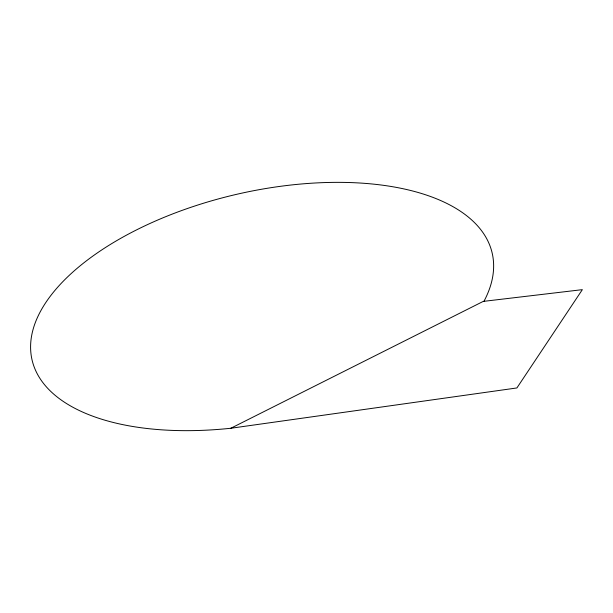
<?xml version="1.0" encoding="UTF-8"?>
<svg xmlns="http://www.w3.org/2000/svg" width="613" height="613" viewBox="0 0 613 613"><rect width="100%" height="100%" fill="white"/><g stroke="black" fill="none" stroke-linecap="round" stroke-linejoin="round"><path stroke-width="0.92" d="M230.825 428.257L483.243 301.397L582.35 289.65L516.897 387.952L230.825 428.257A236.112 115.068 -13.1 0 1 34.665 324.377A236.112 115.068 -13.1 0 1 316.745 182.912A236.112 115.068 -13.1 0 1 483.948 301.312"/></g></svg>
